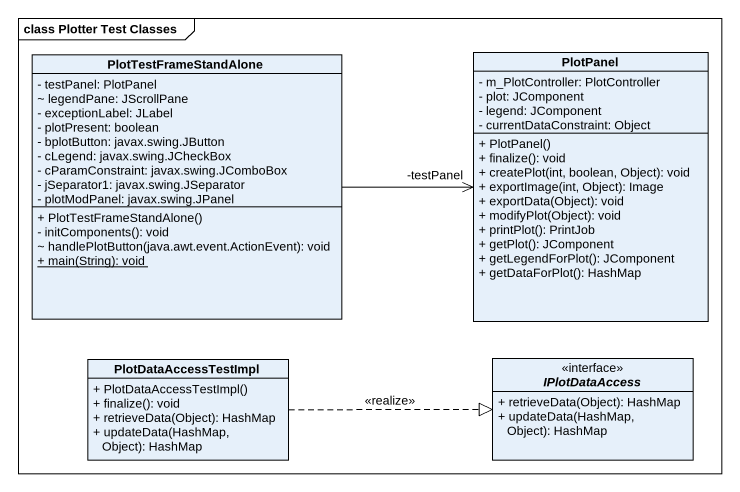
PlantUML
@startuml
mainframe class Plotter Test Classes
hide circle
hide empty members
skinparam classAttributeIconSize 0
class PlotTestFrameStandAlone {
  - testPanel: PlotPanel
  ~ legendPane: JScrollPane
  - exceptionLabel: JLabel
  - plotPresent: boolean
  - bplotButton: javax.swing.JButton
  - cLegend: javax.swing.JCheckBox
  - cParamConstraint: javax.swing.JComboBox
  - jSeparator1: javax.swing.JSeparator
  - plotModPanel: javax.swing.JPanel
  + PlotTestFrameStandAlone()
  - initComponents(): void
  ~ handlePlotButton(java.awt.event.ActionEvent): void
  {static} + main(String): void
}
class PlotPanel {
  - m_PlotController: PlotController
  - plot: JComponent
  - legend: JComponent
  - currentDataConstraint: Object
  + PlotPanel()
  + finalize(): void
  + createPlot(int, boolean, Object): void
  + exportImage(int, Object): Image
  + exportData(Object): void
  + modifyPlot(Object): void
  + printPlot(): PrintJob
  + getPlot(): JComponent
  + getLegendForPlot(): JComponent
  + getDataForPlot(): HashMap
}
class PlotDataAccessTestImpl {
  + PlotDataAccessTestImpl()
  + finalize(): void
  + retrieveData(Object): HashMap
  + updateData(HashMap, Object): HashMap
}
interface IPlotDataAccess <<interface>> {
  + retrieveData(Object): HashMap
  + updateData(HashMap, Object): HashMap
}
PlotTestFrameStandAlone -right-> "-testPanel" PlotPanel
PlotDataAccessTestImpl .right.|> IPlotDataAccess : <<realize>>
@enduml
